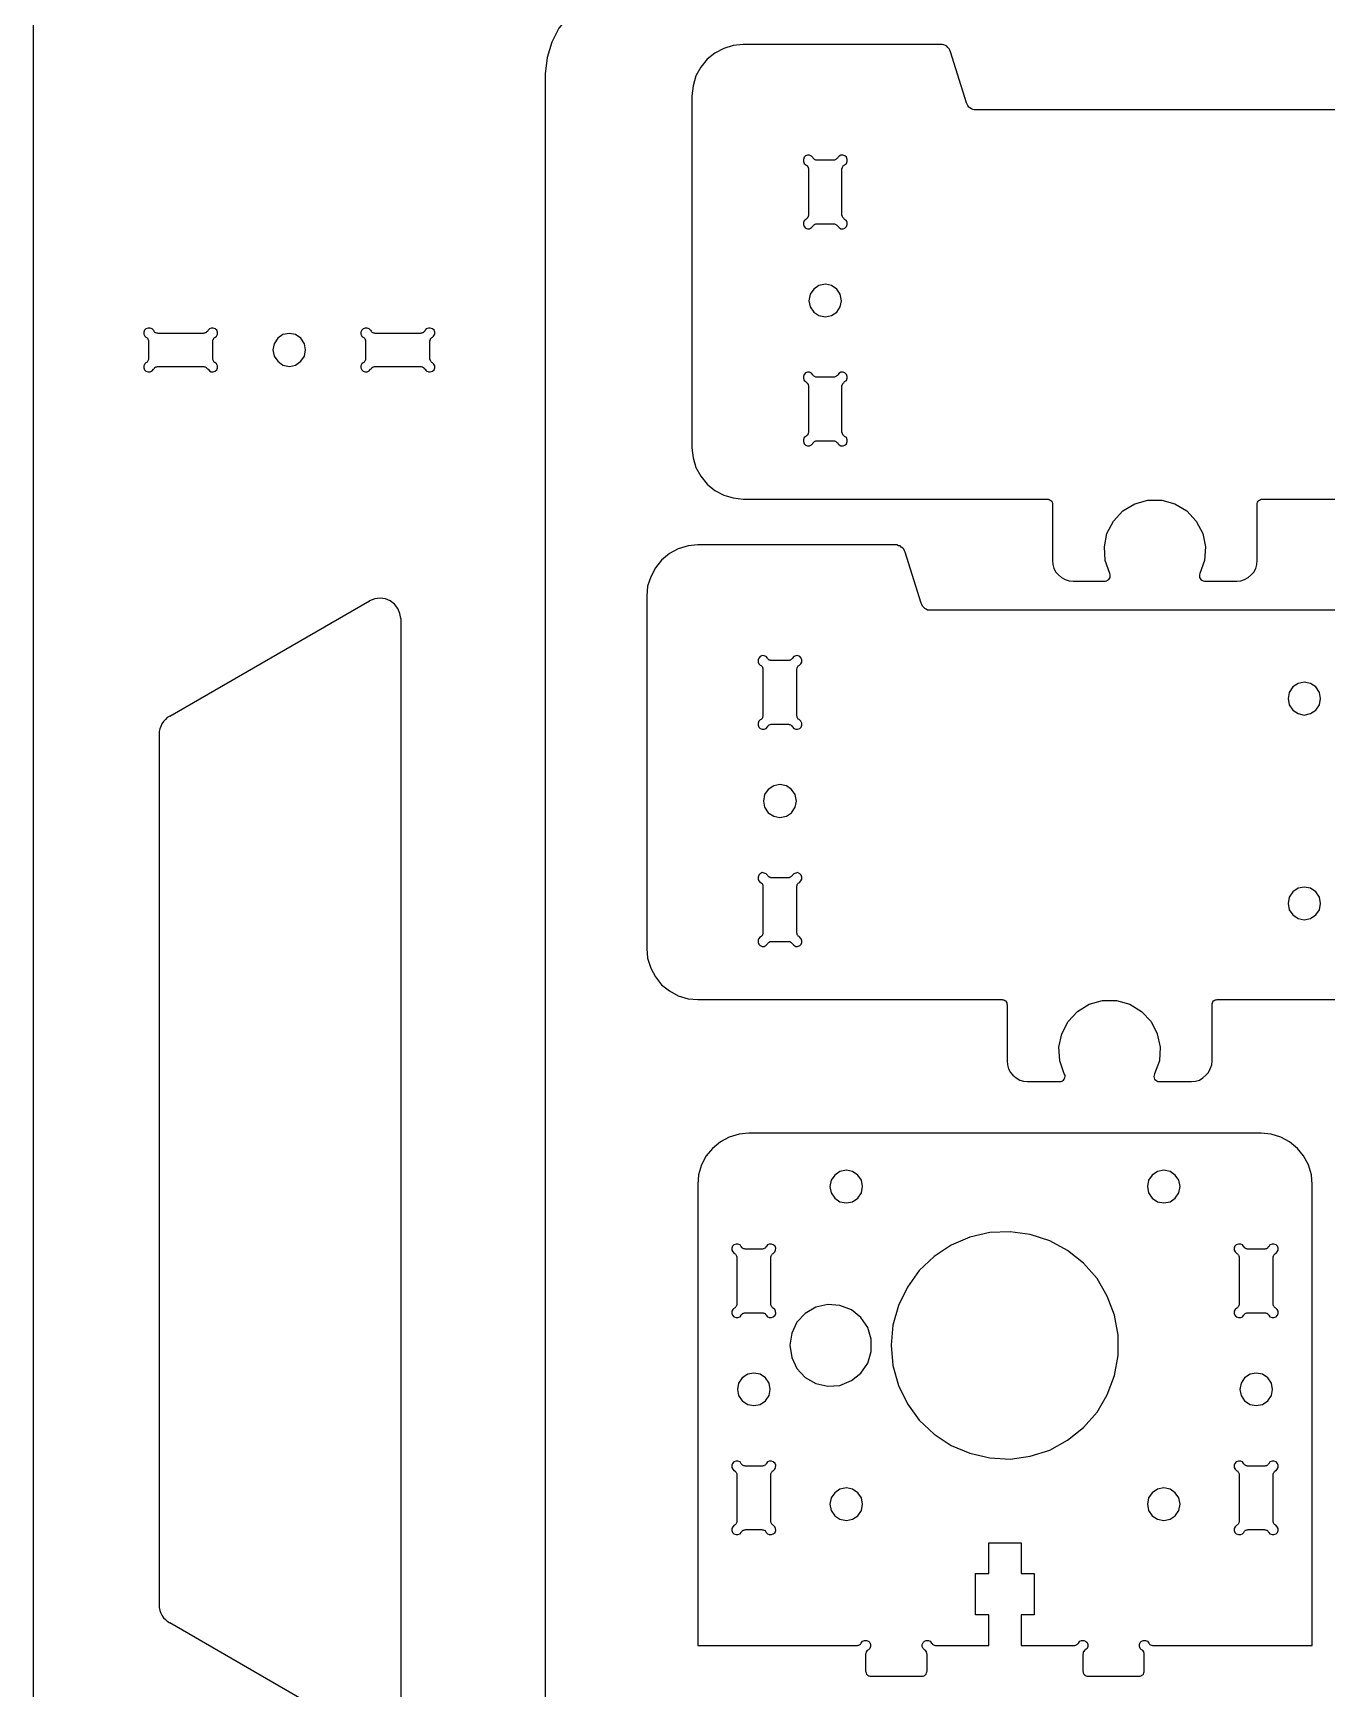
# Model space of a CAD drawing. Header units: inches. Extents: x 205 to 851, y 195 to 660.
# Drawn here: x 209.8 to 336.1, y 339.7 to 501.3 of the extents above; entities that cross this region are included whole.
import ezdxf

# ---------------------------------------------------------------- set-up
doc = ezdxf.new("R2010")
doc.units = ezdxf.units.IN
doc.header["$MEASUREMENT"] = 0
doc.layers.add('Capa 1', color=7, linetype='Continuous')

msp = doc.modelspace()

# ---------------------------------------------------------------- linework, layer by layer
at = {"layer": 'Capa 1', "color": 7, "lineweight": 25, "true_color": 0xffffff}
for points in [[(209.83, 523.7), (209.83, 257)], [(267.83, 505.35), (266.28, 505.21), (264.76, 504.75), (263.38, 504.01), (262.18, 503.03), (261.16, 501.79), (260.46, 500.42), (260, 498.93), (259.82, 497.35)], [(279.15, 500.2), (278.17, 500.1), (277.25, 499.82), (276.37, 499.36), (275.63, 498.76), (274.99, 497.98), (274.53, 497.13), (274.25, 496.18), (274.14, 495.19)], [(298.41, 500.2), (279.15, 500.2)], [(299.37, 499.5), (299.3, 499.64), (299.23, 499.78), (299.12, 499.92), (299.01, 500.03), (298.87, 500.1), (298.73, 500.17), (298.56, 500.2), (298.41, 500.2)], [(300.92, 494.52), (299.37, 499.5)], [(259.82, 497.35), (259.82, 283.35)], [(274.14, 495.19), (274.14, 460.83)], [(301.87, 493.82), (301.73, 493.82), (301.55, 493.85), (301.41, 493.92), (301.27, 494.03), (301.17, 494.1), (301.06, 494.24), (300.99, 494.38), (300.92, 494.52)], [(506.77, 493.82), (301.87, 493.82)], [(285.93, 489.16), (285.79, 489.3), (285.61, 489.41), (285.4, 489.41), (285.22, 489.34), (285.08, 489.2), (285.01, 488.99), (285.01, 488.77), (285.08, 488.6), (285.26, 488.46)], [(285.26, 488.46), (285.29, 488.42), (285.36, 488.39), (285.4, 488.35), (285.43, 488.28), (285.47, 488.24), (285.47, 488.17), (285.5, 488.1), (285.5, 488.03)], [(286.35, 488.91), (286.31, 488.91), (286.24, 488.91), (286.17, 488.95), (286.1, 488.99), (286.07, 489.02), (286, 489.06), (285.96, 489.09), (285.93, 489.16)], [(287.94, 488.91), (286.35, 488.91)], [(288.36, 489.16), (288.33, 489.09), (288.29, 489.06), (288.22, 489.02), (288.18, 488.99), (288.11, 488.95), (288.04, 488.91), (288.01, 488.91), (287.94, 488.91)], [(289.03, 488.46), (289.21, 488.6), (289.28, 488.77), (289.28, 488.99), (289.21, 489.2), (289.07, 489.34), (288.89, 489.41), (288.68, 489.41), (288.5, 489.3), (288.36, 489.16)], [(288.78, 488.03), (288.78, 488.1), (288.82, 488.17), (288.82, 488.24), (288.85, 488.28), (288.89, 488.35), (288.96, 488.39), (289, 488.42), (289.03, 488.46)], [(285.5, 488.03), (285.5, 483.59)], [(288.78, 483.59), (288.78, 488.03)], [(285.5, 483.59), (285.5, 483.52), (285.47, 483.45), (285.47, 483.38), (285.43, 483.31), (285.4, 483.27), (285.36, 483.23), (285.29, 483.16), (285.26, 483.13)], [(289.03, 483.13), (289, 483.16), (288.96, 483.23), (288.89, 483.27), (288.85, 483.31), (288.82, 483.38), (288.82, 483.45), (288.78, 483.52), (288.78, 483.59)], [(285.26, 483.13), (285.08, 482.99), (285.01, 482.81), (285.01, 482.64), (285.08, 482.42), (285.22, 482.28), (285.4, 482.21), (285.61, 482.21), (285.79, 482.32), (285.93, 482.46)], [(285.93, 482.46), (285.96, 482.49), (286, 482.56), (286.07, 482.6), (286.1, 482.64), (286.17, 482.67), (286.24, 482.71), (286.31, 482.71), (286.35, 482.71)], [(286.35, 482.71), (287.94, 482.71)], [(287.94, 482.71), (288.01, 482.71), (288.04, 482.71), (288.11, 482.67), (288.18, 482.64), (288.22, 482.6), (288.29, 482.56), (288.33, 482.49), (288.36, 482.46)], [(288.36, 482.46), (288.5, 482.32), (288.68, 482.21), (288.89, 482.21), (289.07, 482.28), (289.21, 482.42), (289.28, 482.64), (289.28, 482.81), (289.21, 482.99), (289.03, 483.13)], [(288.75, 475.19), (288.61, 475.83), (288.29, 476.32), (287.76, 476.67), (287.16, 476.81), (286.53, 476.67), (286.03, 476.32), (285.68, 475.83), (285.54, 475.19), (285.68, 474.59), (286.03, 474.06), (286.53, 473.75), (287.16, 473.6), (287.76, 473.75), (288.29, 474.06), (288.61, 474.59), (288.75, 475.19)], [(221.58, 472.3), (221.44, 472.44), (221.26, 472.51), (221.05, 472.51), (220.84, 472.44), (220.7, 472.3), (220.63, 472.12), (220.63, 471.91), (220.73, 471.73), (220.87, 471.59)], [(221.58, 472.3), (221.62, 472.23), (221.65, 472.19), (221.69, 472.12), (221.76, 472.09), (221.79, 472.09), (221.86, 472.05), (221.93, 472.05), (222, 472.02)], [(226.45, 472.02), (226.52, 472.05), (226.59, 472.05), (226.66, 472.09), (226.73, 472.09), (226.77, 472.12), (226.8, 472.19), (226.87, 472.23), (226.91, 472.3)], [(227.58, 471.59), (227.72, 471.73), (227.82, 471.91), (227.82, 472.12), (227.75, 472.3), (227.61, 472.44), (227.4, 472.51), (227.22, 472.51), (227.05, 472.44), (226.91, 472.3)], [(242.75, 472.3), (242.64, 472.44), (242.43, 472.51), (242.25, 472.51), (242.04, 472.44), (241.9, 472.3), (241.83, 472.12), (241.83, 471.91), (241.93, 471.73), (242.08, 471.59)], [(242.75, 472.3), (242.82, 472.23), (242.85, 472.19), (242.89, 472.12), (242.96, 472.09), (242.99, 472.09), (243.06, 472.05), (243.13, 472.05), (243.2, 472.02)], [(247.65, 472.02), (247.72, 472.05), (247.79, 472.05), (247.86, 472.09), (247.9, 472.09), (247.97, 472.12), (248, 472.19), (248.07, 472.23), (248.11, 472.3)], [(248.78, 471.59), (248.92, 471.73), (249.03, 471.91), (249.03, 472.12), (248.96, 472.3), (248.81, 472.44), (248.6, 472.51), (248.43, 472.51), (248.21, 472.44), (248.11, 472.3)], [(221.12, 471.17), (221.12, 471.24), (221.12, 471.31), (221.09, 471.35), (221.05, 471.42), (221.02, 471.49), (220.98, 471.52), (220.94, 471.56), (220.87, 471.59)], [(221.12, 469.58), (221.12, 471.17)], [(222, 472.02), (226.45, 472.02)], [(227.58, 471.59), (227.54, 471.56), (227.47, 471.52), (227.44, 471.49), (227.4, 471.42), (227.37, 471.35), (227.33, 471.31), (227.33, 471.24), (227.33, 471.17)], [(227.33, 471.17), (227.33, 469.58)], [(236.43, 470.39), (236.33, 470.99), (235.97, 471.52), (235.44, 471.88), (234.84, 471.98), (234.21, 471.88), (233.72, 471.52), (233.36, 470.99), (233.22, 470.39), (233.36, 469.76), (233.72, 469.27), (234.21, 468.91), (234.84, 468.77), (235.44, 468.91), (235.97, 469.27), (236.33, 469.76), (236.43, 470.39)], [(242.32, 471.17), (242.32, 471.24), (242.32, 471.31), (242.29, 471.35), (242.25, 471.42), (242.22, 471.49), (242.18, 471.52), (242.15, 471.56), (242.08, 471.59)], [(242.32, 469.58), (242.32, 471.17)], [(243.2, 472.02), (247.65, 472.02)], [(248.78, 471.59), (248.71, 471.56), (248.67, 471.52), (248.64, 471.49), (248.6, 471.42), (248.57, 471.35), (248.53, 471.31), (248.53, 471.24), (248.53, 471.17)], [(248.53, 471.17), (248.53, 469.58)], [(220.87, 469.16), (220.73, 469.02), (220.63, 468.84), (220.63, 468.63), (220.7, 468.45), (220.84, 468.31), (221.05, 468.24), (221.26, 468.24), (221.44, 468.35), (221.58, 468.49)], [(220.87, 469.16), (220.94, 469.19), (220.98, 469.23), (221.02, 469.3), (221.05, 469.34), (221.09, 469.41), (221.12, 469.48), (221.12, 469.55), (221.12, 469.58)], [(226.91, 468.49), (227.05, 468.35), (227.22, 468.24), (227.4, 468.24), (227.61, 468.31), (227.75, 468.45), (227.82, 468.63), (227.82, 468.84), (227.72, 469.02), (227.58, 469.16)], [(227.33, 469.58), (227.33, 469.55), (227.33, 469.48), (227.37, 469.41), (227.4, 469.34), (227.44, 469.3), (227.47, 469.23), (227.54, 469.19), (227.58, 469.16)], [(242.08, 469.16), (241.93, 469.02), (241.83, 468.84), (241.83, 468.63), (241.9, 468.45), (242.04, 468.31), (242.25, 468.24), (242.43, 468.24), (242.64, 468.35), (242.75, 468.49)], [(242.08, 469.16), (242.15, 469.19), (242.18, 469.23), (242.22, 469.3), (242.25, 469.34), (242.29, 469.41), (242.32, 469.48), (242.32, 469.55), (242.32, 469.58)], [(248.11, 468.49), (248.21, 468.35), (248.43, 468.24), (248.6, 468.24), (248.81, 468.31), (248.96, 468.45), (249.03, 468.63), (249.03, 468.84), (248.92, 469.02), (248.78, 469.16)], [(248.53, 469.58), (248.53, 469.55), (248.53, 469.48), (248.57, 469.41), (248.6, 469.34), (248.64, 469.3), (248.67, 469.23), (248.71, 469.19), (248.78, 469.16)], [(222, 468.74), (221.93, 468.74), (221.86, 468.7), (221.79, 468.7), (221.76, 468.67), (221.69, 468.63), (221.65, 468.59), (221.62, 468.52), (221.58, 468.49)], [(226.45, 468.74), (222, 468.74)], [(226.91, 468.49), (226.87, 468.52), (226.8, 468.59), (226.77, 468.63), (226.73, 468.67), (226.66, 468.7), (226.59, 468.7), (226.52, 468.74), (226.45, 468.74)], [(243.2, 468.74), (243.13, 468.74), (243.06, 468.7), (242.99, 468.7), (242.96, 468.67), (242.89, 468.63), (242.85, 468.59), (242.82, 468.52), (242.75, 468.49)], [(247.65, 468.74), (243.2, 468.74)], [(248.11, 468.49), (248.07, 468.52), (248, 468.59), (247.97, 468.63), (247.9, 468.67), (247.86, 468.7), (247.79, 468.7), (247.72, 468.74), (247.65, 468.74)], [(285.93, 467.96), (285.79, 468.1), (285.61, 468.21), (285.4, 468.21), (285.22, 468.14), (285.08, 468), (285.01, 467.78), (285.01, 467.61), (285.08, 467.4), (285.26, 467.29)], [(285.26, 467.29), (285.29, 467.25), (285.36, 467.18), (285.4, 467.15), (285.43, 467.08), (285.47, 467.04), (285.47, 466.97), (285.5, 466.9), (285.5, 466.83)], [(286.35, 467.71), (286.31, 467.71), (286.24, 467.71), (286.17, 467.75), (286.1, 467.78), (286.07, 467.82), (286, 467.85), (285.96, 467.89), (285.93, 467.96)], [(287.94, 467.71), (286.35, 467.71)], [(288.36, 467.96), (288.33, 467.89), (288.29, 467.85), (288.22, 467.82), (288.18, 467.78), (288.11, 467.75), (288.04, 467.71), (288.01, 467.71), (287.94, 467.71)], [(289.03, 467.29), (289.21, 467.4), (289.28, 467.61), (289.28, 467.78), (289.21, 468), (289.07, 468.14), (288.89, 468.21), (288.68, 468.21), (288.5, 468.1), (288.36, 467.96)], [(288.78, 466.83), (288.78, 466.9), (288.82, 466.97), (288.82, 467.04), (288.85, 467.08), (288.89, 467.15), (288.96, 467.18), (289, 467.25), (289.03, 467.29)], [(285.5, 466.83), (285.5, 462.39)], [(288.78, 462.39), (288.78, 466.83)], [(285.5, 462.39), (285.5, 462.32), (285.47, 462.24), (285.47, 462.17), (285.43, 462.14), (285.4, 462.07), (285.36, 462.03), (285.29, 461.96), (285.26, 461.93)], [(289.03, 461.93), (289, 461.96), (288.96, 462.03), (288.89, 462.07), (288.85, 462.14), (288.82, 462.17), (288.82, 462.24), (288.78, 462.32), (288.78, 462.39)], [(274.14, 460.83), (274.25, 459.85), (274.53, 458.89), (274.99, 458.05), (275.63, 457.27), (276.37, 456.67), (277.25, 456.21), (278.17, 455.93), (279.15, 455.82)], [(285.26, 461.93), (285.08, 461.82), (285.01, 461.61), (285.01, 461.43), (285.08, 461.22), (285.22, 461.08), (285.4, 461.01), (285.61, 461.01), (285.79, 461.12), (285.93, 461.26)], [(285.93, 461.26), (285.96, 461.33), (286, 461.36), (286.07, 461.4), (286.1, 461.43), (286.17, 461.47), (286.24, 461.5), (286.31, 461.5), (286.35, 461.5)], [(286.35, 461.5), (287.94, 461.5)], [(287.94, 461.5), (288.01, 461.5), (288.04, 461.5), (288.11, 461.47), (288.18, 461.43), (288.22, 461.4), (288.29, 461.36), (288.33, 461.33), (288.36, 461.26)], [(288.36, 461.26), (288.5, 461.12), (288.68, 461.01), (288.89, 461.01), (289.07, 461.08), (289.21, 461.22), (289.28, 461.43), (289.28, 461.61), (289.21, 461.82), (289.03, 461.93)], [(279.15, 455.82), (308.82, 455.82)], [(308.82, 455.82), (308.93, 455.82), (309, 455.79), (309.1, 455.72), (309.17, 455.68), (309.25, 455.61), (309.28, 455.51), (309.32, 455.4), (309.32, 455.33)], [(309.32, 455.33), (309.32, 449.83)], [(314.92, 448.56), (314.47, 449.83), (314.4, 451.17), (314.64, 452.47), (315.28, 453.67), (316.19, 454.66), (317.36, 455.37), (318.63, 455.72), (320, 455.72), (321.27, 455.37), (322.44, 454.66), (323.36, 453.67), (323.99, 452.47), (324.27, 451.17), (324.17, 449.83), (323.71, 448.56)], [(329.32, 455.33), (329.32, 455.4), (329.35, 455.51), (329.39, 455.61), (329.46, 455.68), (329.53, 455.72), (329.64, 455.79), (329.71, 455.82), (329.81, 455.82)], [(329.32, 449.83), (329.32, 455.33)], [(329.81, 455.82), (478.83, 455.82)], [(274.71, 451.34), (273.76, 451.24), (272.8, 450.96), (271.96, 450.5), (271.18, 449.86), (270.58, 449.12), (270.12, 448.24), (269.8, 447.32), (269.73, 446.33)], [(294, 451.34), (274.71, 451.34)], [(294.96, 450.64), (294.89, 450.78), (294.82, 450.92), (294.71, 451.03), (294.57, 451.13), (294.46, 451.24), (294.29, 451.27), (294.15, 451.34), (294, 451.34)], [(296.51, 445.66), (294.96, 450.64)], [(309.32, 449.83), (309.35, 449.44), (309.46, 449.05), (309.67, 448.7), (309.92, 448.42), (310.2, 448.17), (310.55, 447.96), (310.94, 447.85), (311.33, 447.82)], [(327.31, 447.82), (327.7, 447.85), (328.08, 447.96), (328.44, 448.17), (328.72, 448.42), (328.97, 448.7), (329.18, 449.05), (329.28, 449.44), (329.32, 449.83)], [(311.33, 447.82), (314.47, 447.82)], [(314.47, 447.82), (314.61, 447.85), (314.71, 447.89), (314.82, 447.96), (314.89, 448.06), (314.96, 448.17), (314.96, 448.31), (314.96, 448.42), (314.92, 448.56)], [(323.71, 448.56), (323.67, 448.42), (323.67, 448.31), (323.67, 448.17), (323.74, 448.06), (323.81, 447.96), (323.92, 447.89), (324.03, 447.85), (324.17, 447.82)], [(324.17, 447.82), (327.31, 447.82)], [(269.73, 446.33), (269.73, 411.94)], [(223.17, 434.62), (242.68, 445.88)], [(245.71, 444.15), (245.64, 444.64), (245.43, 445.13), (245.11, 445.56), (244.69, 445.88), (244.23, 446.09), (243.7, 446.16), (243.17, 446.09), (242.68, 445.88)], [(297.46, 444.96), (297.29, 444.96), (297.14, 444.99), (297, 445.06), (296.86, 445.13), (296.76, 445.24), (296.65, 445.38), (296.58, 445.52), (296.51, 445.66)], [(502.36, 444.96), (297.46, 444.96)], [(245.71, 444.15), (245.71, 336.59)], [(281.52, 440.3), (281.38, 440.44), (281.2, 440.51), (280.99, 440.55), (280.81, 440.44), (280.67, 440.3), (280.6, 440.13), (280.6, 439.91), (280.67, 439.74), (280.81, 439.6)], [(281.94, 440.05), (281.87, 440.05), (281.8, 440.05), (281.76, 440.09), (281.69, 440.09), (281.62, 440.16), (281.59, 440.2), (281.55, 440.23), (281.52, 440.3)], [(283.49, 440.05), (281.94, 440.05)], [(283.95, 440.3), (283.92, 440.23), (283.85, 440.2), (283.81, 440.16), (283.77, 440.09), (283.7, 440.09), (283.63, 440.05), (283.56, 440.05), (283.49, 440.05)], [(284.62, 439.6), (284.76, 439.74), (284.87, 439.91), (284.87, 440.13), (284.8, 440.3), (284.66, 440.44), (284.44, 440.55), (284.27, 440.51), (284.09, 440.44), (283.95, 440.3)], [(280.81, 439.6), (280.88, 439.56), (280.92, 439.53), (280.99, 439.49), (281.02, 439.42), (281.02, 439.35), (281.06, 439.31), (281.06, 439.24), (281.06, 439.17)], [(281.06, 439.17), (281.06, 434.69)], [(284.37, 439.17), (284.37, 439.24), (284.41, 439.31), (284.41, 439.35), (284.44, 439.42), (284.48, 439.49), (284.52, 439.53), (284.59, 439.56), (284.62, 439.6)], [(284.37, 434.69), (284.37, 439.17)], [(335.49, 436.35), (335.39, 436.95), (335.03, 437.48), (334.5, 437.83), (333.9, 437.94), (333.3, 437.83), (332.78, 437.48), (332.42, 436.95), (332.32, 436.35), (332.42, 435.72), (332.78, 435.22), (333.3, 434.87), (333.9, 434.73), (334.5, 434.87), (335.03, 435.22), (335.39, 435.72), (335.49, 436.35)], [(223.17, 434.62), (222.92, 434.48), (222.74, 434.3), (222.57, 434.09), (222.39, 433.88), (222.29, 433.63), (222.21, 433.39), (222.14, 433.14), (222.14, 432.86)], [(280.81, 434.27), (280.67, 434.13), (280.6, 433.95), (280.6, 433.74), (280.67, 433.56), (280.81, 433.42), (280.99, 433.35), (281.2, 433.35), (281.38, 433.42), (281.52, 433.6)], [(281.06, 434.69), (281.06, 434.66), (281.06, 434.59), (281.02, 434.52), (281.02, 434.45), (280.99, 434.41), (280.92, 434.34), (280.88, 434.3), (280.81, 434.27)], [(281.52, 433.6), (281.55, 433.63), (281.59, 433.7), (281.62, 433.74), (281.69, 433.78), (281.76, 433.81), (281.8, 433.81), (281.87, 433.85), (281.94, 433.85)], [(281.94, 433.85), (283.49, 433.85)], [(283.49, 433.85), (283.56, 433.85), (283.63, 433.81), (283.7, 433.81), (283.77, 433.78), (283.81, 433.74), (283.85, 433.7), (283.92, 433.63), (283.95, 433.6)], [(283.95, 433.6), (284.09, 433.42), (284.27, 433.35), (284.44, 433.35), (284.66, 433.42), (284.8, 433.56), (284.87, 433.74), (284.87, 433.95), (284.76, 434.13), (284.62, 434.27)], [(284.62, 434.27), (284.59, 434.3), (284.52, 434.34), (284.48, 434.41), (284.44, 434.45), (284.41, 434.52), (284.41, 434.59), (284.37, 434.66), (284.37, 434.69)], [(222.14, 432.86), (222.14, 347.84)], [(284.34, 426.33), (284.2, 426.97), (283.85, 427.46), (283.35, 427.81), (282.72, 427.95), (282.12, 427.81), (281.59, 427.46), (281.23, 426.97), (281.13, 426.33), (281.23, 425.73), (281.59, 425.2), (282.12, 424.85), (282.72, 424.74), (283.35, 424.85), (283.85, 425.2), (284.2, 425.73), (284.34, 426.33)], [(281.52, 419.1), (281.38, 419.24), (281.2, 419.31), (280.99, 419.35), (280.81, 419.24), (280.67, 419.1), (280.6, 418.92), (280.6, 418.71), (280.67, 418.54), (280.81, 418.39)], [(281.94, 418.85), (281.87, 418.85), (281.8, 418.85), (281.76, 418.89), (281.69, 418.92), (281.62, 418.96), (281.59, 418.99), (281.55, 419.03), (281.52, 419.1)], [(283.49, 418.85), (281.94, 418.85)], [(283.95, 419.1), (283.92, 419.03), (283.85, 418.99), (283.81, 418.96), (283.77, 418.92), (283.7, 418.89), (283.63, 418.85), (283.56, 418.85), (283.49, 418.85)], [(284.62, 418.39), (284.76, 418.54), (284.87, 418.71), (284.87, 418.92), (284.8, 419.1), (284.66, 419.24), (284.44, 419.35), (284.27, 419.31), (284.09, 419.24), (283.95, 419.1)], [(280.81, 418.39), (280.88, 418.36), (280.92, 418.32), (280.99, 418.29), (281.02, 418.22), (281.02, 418.18), (281.06, 418.11), (281.06, 418.04), (281.06, 417.97)], [(281.06, 417.97), (281.06, 413.49)], [(284.37, 417.97), (284.37, 418.04), (284.41, 418.11), (284.41, 418.18), (284.44, 418.22), (284.48, 418.29), (284.52, 418.32), (284.59, 418.36), (284.62, 418.39)], [(284.37, 413.49), (284.37, 417.97)], [(335.49, 416.35), (335.39, 416.95), (335.03, 417.48), (334.5, 417.83), (333.9, 417.94), (333.3, 417.83), (332.78, 417.48), (332.42, 416.95), (332.32, 416.35), (332.42, 415.71), (332.78, 415.22), (333.3, 414.87), (333.9, 414.73), (334.5, 414.87), (335.03, 415.22), (335.39, 415.71), (335.49, 416.35)], [(280.81, 413.07), (280.67, 412.93), (280.6, 412.75), (280.6, 412.54), (280.67, 412.36), (280.81, 412.22), (280.99, 412.15), (281.2, 412.15), (281.38, 412.26), (281.52, 412.4)], [(281.06, 413.49), (281.06, 413.46), (281.06, 413.38), (281.02, 413.31), (281.02, 413.24), (280.99, 413.21), (280.92, 413.14), (280.88, 413.1), (280.81, 413.07)], [(281.52, 412.4), (281.55, 412.43), (281.59, 412.5), (281.62, 412.54), (281.69, 412.57), (281.76, 412.61), (281.8, 412.61), (281.87, 412.64), (281.94, 412.64)], [(281.94, 412.64), (283.49, 412.64)], [(283.49, 412.64), (283.56, 412.64), (283.63, 412.61), (283.7, 412.61), (283.77, 412.57), (283.81, 412.54), (283.85, 412.5), (283.92, 412.43), (283.95, 412.4)], [(283.95, 412.4), (284.09, 412.26), (284.27, 412.15), (284.44, 412.15), (284.66, 412.22), (284.8, 412.36), (284.87, 412.54), (284.87, 412.75), (284.76, 412.93), (284.62, 413.07)], [(284.62, 413.07), (284.59, 413.1), (284.52, 413.14), (284.48, 413.21), (284.44, 413.24), (284.41, 413.31), (284.41, 413.38), (284.37, 413.46), (284.37, 413.49)], [(269.73, 411.94), (269.8, 410.99), (270.12, 410.03), (270.58, 409.19), (271.18, 408.41), (271.96, 407.81), (272.8, 407.32), (273.76, 407.03), (274.71, 406.96)], [(274.71, 406.96), (304.41, 406.96)], [(304.41, 406.96), (304.48, 406.93), (304.59, 406.93), (304.66, 406.86), (304.76, 406.82), (304.8, 406.72), (304.87, 406.65), (304.87, 406.54), (304.91, 406.44)], [(304.91, 406.44), (304.91, 400.97)], [(310.48, 399.7), (310.06, 400.97), (309.95, 402.31), (310.23, 403.61), (310.87, 404.81), (311.78, 405.8), (312.91, 406.51), (314.22, 406.86), (315.56, 406.86), (316.87, 406.51), (318.03, 405.8), (318.95, 404.81), (319.55, 403.61), (319.83, 402.31), (319.76, 400.97), (319.3, 399.7)], [(324.91, 406.44), (324.91, 406.54), (324.94, 406.65), (324.98, 406.72), (325.05, 406.82), (325.12, 406.86), (325.19, 406.93), (325.3, 406.93), (325.4, 406.96)], [(324.91, 400.97), (324.91, 406.44)], [(325.4, 406.96), (474.42, 406.96)], [(304.91, 400.97), (304.94, 400.58), (305.05, 400.19), (305.22, 399.84), (305.47, 399.56), (305.79, 399.31), (306.14, 399.1), (306.49, 398.99), (306.88, 398.96)], [(322.9, 398.96), (323.29, 398.99), (323.67, 399.1), (323.99, 399.31), (324.31, 399.56), (324.56, 399.84), (324.73, 400.19), (324.87, 400.58), (324.91, 400.97)], [(310.06, 398.96), (310.16, 398.96), (310.3, 399.03), (310.41, 399.1), (310.48, 399.2), (310.52, 399.31), (310.55, 399.45), (310.55, 399.56), (310.48, 399.7)], [(319.3, 399.7), (319.26, 399.56), (319.23, 399.45), (319.26, 399.31), (319.3, 399.2), (319.4, 399.1), (319.51, 399.03), (319.62, 398.96), (319.76, 398.96)], [(306.88, 398.96), (310.06, 398.96)], [(319.76, 398.96), (322.9, 398.96)], [(279.68, 393.91), (278.73, 393.81), (277.78, 393.52), (276.93, 393.07), (276.15, 392.43), (275.52, 391.69), (275.06, 390.81), (274.78, 389.85), (274.71, 388.9)], [(329.71, 393.91), (279.68, 393.91)], [(334.68, 388.9), (334.61, 389.85), (334.33, 390.81), (333.83, 391.69), (333.23, 392.43), (332.46, 393.07), (331.61, 393.52), (330.66, 393.81), (329.71, 393.91)], [(287.58, 388.69), (287.73, 388.09), (288.08, 387.56), (288.57, 387.21), (289.21, 387.1), (289.81, 387.21), (290.34, 387.56), (290.69, 388.09), (290.79, 388.69), (290.69, 389.33), (290.34, 389.82), (289.81, 390.17), (289.21, 390.31), (288.57, 390.17), (288.08, 389.82), (287.73, 389.33), (287.58, 388.69)], [(318.59, 388.69), (318.7, 388.09), (319.05, 387.56), (319.58, 387.21), (320.18, 387.1), (320.82, 387.21), (321.31, 387.56), (321.66, 388.09), (321.8, 388.69), (321.66, 389.33), (321.31, 389.82), (320.82, 390.17), (320.18, 390.31), (319.58, 390.17), (319.05, 389.82), (318.7, 389.33), (318.59, 388.69)], [(274.71, 388.9), (274.71, 343.89)], [(334.68, 343.89), (334.68, 388.9)], [(293.58, 373.2), (293.76, 371.23), (294.29, 369.29), (295.17, 367.49), (296.33, 365.9), (297.78, 364.53), (299.44, 363.43), (301.27, 362.66), (303.21, 362.2), (305.19, 362.09), (307.16, 362.37), (309.07, 362.97), (310.8, 363.93), (312.35, 365.16), (313.69, 366.68), (314.68, 368.37), (315.38, 370.24), (315.74, 372.22), (315.74, 374.19), (315.38, 376.13), (314.68, 378), (313.69, 379.73), (312.35, 381.21), (310.8, 382.45), (309.07, 383.4), (307.16, 384.03), (305.19, 384.28), (303.21, 384.21), (301.27, 383.75), (299.44, 382.98), (297.78, 381.88), (296.33, 380.51), (295.17, 378.88), (294.29, 377.08), (293.76, 375.18), (293.58, 373.2)], [(278.94, 382.83), (278.84, 383.01), (278.62, 383.08), (278.45, 383.08), (278.24, 383.01), (278.09, 382.87), (278.02, 382.69), (278.02, 382.48), (278.13, 382.31), (278.27, 382.16)], [(278.27, 382.16), (278.34, 382.13), (278.38, 382.09), (278.41, 382.02), (278.45, 381.99), (278.48, 381.92), (278.52, 381.85), (278.52, 381.81), (278.52, 381.74)], [(278.52, 381.74), (278.52, 377.26)], [(279.4, 382.59), (279.33, 382.59), (279.26, 382.62), (279.19, 382.62), (279.15, 382.66), (279.08, 382.69), (279.05, 382.73), (278.98, 382.8), (278.94, 382.83)], [(280.95, 382.59), (279.4, 382.59)], [(281.38, 382.83), (281.34, 382.8), (281.3, 382.73), (281.27, 382.69), (281.2, 382.66), (281.16, 382.62), (281.09, 382.62), (281.02, 382.59), (280.95, 382.59)], [(282.08, 382.16), (282.22, 382.31), (282.29, 382.48), (282.33, 382.69), (282.26, 382.87), (282.08, 383.01), (281.9, 383.08), (281.69, 383.08), (281.52, 383.01), (281.38, 382.83)], [(281.83, 381.74), (281.83, 381.81), (281.83, 381.85), (281.87, 381.92), (281.9, 381.99), (281.94, 382.02), (281.98, 382.09), (282.01, 382.13), (282.08, 382.16)], [(281.83, 377.26), (281.83, 381.74)], [(328.01, 382.83), (327.87, 383.01), (327.7, 383.08), (327.48, 383.08), (327.27, 383.01), (327.13, 382.87), (327.06, 382.69), (327.06, 382.48), (327.17, 382.31), (327.31, 382.16)], [(327.31, 382.16), (327.38, 382.13), (327.41, 382.09), (327.45, 382.02), (327.48, 381.99), (327.52, 381.92), (327.55, 381.85), (327.55, 381.81), (327.55, 381.74)], [(327.55, 381.74), (327.55, 377.26)], [(328.44, 382.59), (328.37, 382.59), (328.3, 382.62), (328.22, 382.62), (328.19, 382.66), (328.12, 382.69), (328.08, 382.73), (328.05, 382.8), (328.01, 382.83)], [(329.99, 382.59), (328.44, 382.59)], [(330.45, 382.83), (330.38, 382.8), (330.34, 382.73), (330.31, 382.69), (330.24, 382.66), (330.2, 382.62), (330.13, 382.62), (330.06, 382.59), (329.99, 382.59)], [(331.12, 382.16), (331.26, 382.31), (331.36, 382.48), (331.36, 382.69), (331.29, 382.87), (331.15, 383.01), (330.94, 383.08), (330.76, 383.08), (330.55, 383.01), (330.45, 382.83)], [(330.87, 381.74), (330.87, 381.81), (330.87, 381.85), (330.91, 381.92), (330.94, 381.99), (330.98, 382.02), (331.01, 382.09), (331.05, 382.13), (331.12, 382.16)], [(330.87, 377.26), (330.87, 381.74)], [(278.27, 376.84), (278.13, 376.7), (278.02, 376.52), (278.02, 376.31), (278.09, 376.13), (278.24, 375.99), (278.45, 375.92), (278.62, 375.92), (278.84, 375.99), (278.94, 376.13)], [(278.52, 377.26), (278.52, 377.19), (278.52, 377.12), (278.48, 377.08), (278.45, 377.01), (278.41, 376.94), (278.38, 376.91), (278.34, 376.87), (278.27, 376.84)], [(281.38, 376.13), (281.52, 375.99), (281.69, 375.92), (281.9, 375.92), (282.08, 375.99), (282.26, 376.13), (282.33, 376.31), (282.29, 376.52), (282.22, 376.7), (282.08, 376.84)], [(282.08, 376.84), (282.01, 376.87), (281.98, 376.91), (281.94, 376.94), (281.9, 377.01), (281.87, 377.08), (281.83, 377.12), (281.83, 377.19), (281.83, 377.26)], [(283.7, 373.2), (283.88, 372), (284.37, 370.95), (285.19, 370.06), (286.24, 369.46), (287.41, 369.22), (288.57, 369.29), (289.7, 369.75), (290.62, 370.49), (291.29, 371.47), (291.64, 372.6), (291.64, 373.8), (291.29, 374.93), (290.62, 375.92), (289.7, 376.66), (288.57, 377.08), (287.41, 377.19), (286.24, 376.91), (285.19, 376.31), (284.37, 375.46), (283.88, 374.37), (283.7, 373.2)], [(327.31, 376.84), (327.17, 376.7), (327.06, 376.52), (327.06, 376.31), (327.13, 376.13), (327.27, 375.99), (327.48, 375.92), (327.7, 375.92), (327.87, 375.99), (328.01, 376.13)], [(327.55, 377.26), (327.55, 377.19), (327.55, 377.12), (327.52, 377.08), (327.48, 377.01), (327.45, 376.94), (327.41, 376.91), (327.38, 376.87), (327.31, 376.84)], [(330.45, 376.13), (330.55, 375.99), (330.76, 375.92), (330.94, 375.92), (331.15, 375.99), (331.29, 376.13), (331.36, 376.31), (331.36, 376.52), (331.26, 376.7), (331.12, 376.84)], [(331.12, 376.84), (331.05, 376.87), (331.01, 376.91), (330.98, 376.94), (330.94, 377.01), (330.91, 377.08), (330.87, 377.12), (330.87, 377.19), (330.87, 377.26)], [(278.94, 376.13), (278.98, 376.2), (279.05, 376.24), (279.08, 376.31), (279.15, 376.34), (279.19, 376.34), (279.26, 376.38), (279.33, 376.38), (279.4, 376.38)], [(279.4, 376.38), (280.95, 376.38)], [(280.95, 376.38), (281.02, 376.38), (281.09, 376.38), (281.16, 376.34), (281.2, 376.34), (281.27, 376.31), (281.3, 376.24), (281.34, 376.2), (281.38, 376.13)], [(328.01, 376.13), (328.05, 376.2), (328.08, 376.24), (328.12, 376.31), (328.19, 376.34), (328.22, 376.34), (328.3, 376.38), (328.37, 376.38), (328.44, 376.38)], [(328.44, 376.38), (329.99, 376.38)], [(329.99, 376.38), (330.06, 376.38), (330.13, 376.38), (330.2, 376.34), (330.24, 376.34), (330.31, 376.31), (330.34, 376.24), (330.38, 376.2), (330.45, 376.13)], [(278.59, 368.9), (278.69, 368.3), (279.05, 367.77), (279.58, 367.42), (280.18, 367.31), (280.78, 367.42), (281.3, 367.77), (281.66, 368.3), (281.76, 368.9), (281.66, 369.5), (281.3, 370.03), (280.78, 370.38), (280.18, 370.49), (279.58, 370.38), (279.05, 370.03), (278.69, 369.5), (278.59, 368.9)], [(327.62, 368.9), (327.73, 368.3), (328.08, 367.77), (328.61, 367.42), (329.21, 367.31), (329.81, 367.42), (330.34, 367.77), (330.69, 368.3), (330.8, 368.9), (330.69, 369.5), (330.34, 370.03), (329.81, 370.38), (329.21, 370.49), (328.61, 370.38), (328.08, 370.03), (327.73, 369.5), (327.62, 368.9)], [(278.94, 361.63), (278.84, 361.81), (278.62, 361.88), (278.45, 361.88), (278.24, 361.81), (278.09, 361.67), (278.02, 361.49), (278.02, 361.28), (278.13, 361.1), (278.27, 360.96)], [(278.27, 360.96), (278.34, 360.93), (278.38, 360.89), (278.41, 360.82), (278.45, 360.79), (278.48, 360.72), (278.52, 360.64), (278.52, 360.61), (278.52, 360.54)], [(278.52, 360.54), (278.52, 356.06)], [(279.4, 361.39), (279.33, 361.39), (279.26, 361.42), (279.19, 361.42), (279.15, 361.46), (279.08, 361.49), (279.05, 361.53), (278.98, 361.6), (278.94, 361.63)], [(280.95, 361.39), (279.4, 361.39)], [(281.38, 361.63), (281.34, 361.6), (281.3, 361.53), (281.27, 361.49), (281.2, 361.46), (281.16, 361.42), (281.09, 361.42), (281.02, 361.39), (280.95, 361.39)], [(282.08, 360.96), (282.22, 361.1), (282.29, 361.28), (282.33, 361.49), (282.26, 361.67), (282.08, 361.81), (281.9, 361.88), (281.69, 361.88), (281.52, 361.81), (281.38, 361.63)], [(281.83, 360.54), (281.83, 360.61), (281.83, 360.64), (281.87, 360.72), (281.9, 360.79), (281.94, 360.82), (281.98, 360.89), (282.01, 360.93), (282.08, 360.96)], [(281.83, 356.06), (281.83, 360.54)], [(328.01, 361.63), (327.87, 361.81), (327.7, 361.88), (327.48, 361.88), (327.27, 361.81), (327.13, 361.67), (327.06, 361.49), (327.06, 361.28), (327.17, 361.1), (327.31, 360.96)], [(327.31, 360.96), (327.38, 360.93), (327.41, 360.89), (327.45, 360.82), (327.48, 360.79), (327.52, 360.72), (327.55, 360.64), (327.55, 360.61), (327.55, 360.54)], [(327.55, 360.54), (327.55, 356.06)], [(328.44, 361.39), (328.37, 361.39), (328.3, 361.42), (328.22, 361.42), (328.19, 361.46), (328.12, 361.49), (328.08, 361.53), (328.05, 361.6), (328.01, 361.63)], [(329.99, 361.39), (328.44, 361.39)], [(330.45, 361.63), (330.38, 361.6), (330.34, 361.53), (330.31, 361.49), (330.24, 361.46), (330.2, 361.42), (330.13, 361.42), (330.06, 361.39), (329.99, 361.39)], [(331.12, 360.96), (331.26, 361.1), (331.36, 361.28), (331.36, 361.49), (331.29, 361.67), (331.15, 361.81), (330.94, 361.88), (330.76, 361.88), (330.55, 361.81), (330.45, 361.63)], [(330.87, 360.54), (330.87, 360.61), (330.87, 360.64), (330.91, 360.72), (330.94, 360.79), (330.98, 360.82), (331.01, 360.89), (331.05, 360.93), (331.12, 360.96)], [(330.87, 356.06), (330.87, 360.54)], [(287.58, 357.68), (287.73, 357.08), (288.08, 356.55), (288.57, 356.23), (289.21, 356.09), (289.81, 356.23), (290.34, 356.55), (290.69, 357.08), (290.79, 357.68), (290.69, 358.32), (290.34, 358.81), (289.81, 359.16), (289.21, 359.3), (288.57, 359.16), (288.08, 358.81), (287.73, 358.32), (287.58, 357.68)], [(318.59, 357.68), (318.7, 357.08), (319.05, 356.55), (319.58, 356.23), (320.18, 356.09), (320.82, 356.23), (321.31, 356.55), (321.66, 357.08), (321.8, 357.68), (321.66, 358.32), (321.31, 358.81), (320.82, 359.16), (320.18, 359.3), (319.58, 359.16), (319.05, 358.81), (318.7, 358.32), (318.59, 357.68)], [(278.52, 356.06), (278.52, 355.99), (278.52, 355.92), (278.48, 355.88), (278.45, 355.81), (278.41, 355.74), (278.38, 355.71), (278.34, 355.67), (278.27, 355.64)], [(282.08, 355.64), (282.01, 355.67), (281.98, 355.71), (281.94, 355.74), (281.9, 355.81), (281.87, 355.88), (281.83, 355.92), (281.83, 355.99), (281.83, 356.06)], [(327.55, 356.06), (327.55, 355.99), (327.55, 355.92), (327.52, 355.88), (327.48, 355.81), (327.45, 355.74), (327.41, 355.71), (327.38, 355.67), (327.31, 355.64)], [(331.12, 355.64), (331.05, 355.67), (331.01, 355.71), (330.98, 355.74), (330.94, 355.81), (330.91, 355.88), (330.87, 355.92), (330.87, 355.99), (330.87, 356.06)], [(278.27, 355.64), (278.13, 355.49), (278.02, 355.32), (278.02, 355.11), (278.09, 354.93), (278.24, 354.79), (278.45, 354.72), (278.62, 354.72), (278.84, 354.79), (278.94, 354.93)], [(278.94, 354.93), (278.98, 355), (279.05, 355.04), (279.08, 355.11), (279.15, 355.14), (279.19, 355.14), (279.26, 355.18), (279.33, 355.18), (279.4, 355.21)], [(279.4, 355.21), (280.95, 355.21)], [(280.95, 355.21), (281.02, 355.18), (281.09, 355.18), (281.16, 355.14), (281.2, 355.14), (281.27, 355.11), (281.3, 355.04), (281.34, 355), (281.38, 354.93)], [(281.38, 354.93), (281.52, 354.79), (281.69, 354.72), (281.9, 354.72), (282.08, 354.79), (282.26, 354.93), (282.33, 355.11), (282.29, 355.32), (282.22, 355.49), (282.08, 355.64)], [(327.31, 355.64), (327.17, 355.49), (327.06, 355.32), (327.06, 355.11), (327.13, 354.93), (327.27, 354.79), (327.48, 354.72), (327.7, 354.72), (327.87, 354.79), (328.01, 354.93)], [(328.01, 354.93), (328.05, 355), (328.08, 355.04), (328.12, 355.11), (328.19, 355.14), (328.22, 355.14), (328.3, 355.18), (328.37, 355.18), (328.44, 355.21)], [(328.44, 355.21), (329.99, 355.21)], [(329.99, 355.21), (330.06, 355.18), (330.13, 355.18), (330.2, 355.14), (330.24, 355.14), (330.31, 355.11), (330.34, 355.04), (330.38, 355), (330.45, 354.93)], [(330.45, 354.93), (330.55, 354.79), (330.76, 354.72), (330.94, 354.72), (331.15, 354.79), (331.29, 354.93), (331.36, 355.11), (331.36, 355.32), (331.26, 355.49), (331.12, 355.64)], [(303.11, 350.91), (303.11, 353.91)], [(303.11, 353.91), (306.28, 353.91)], [(306.28, 353.91), (306.28, 350.91)], [(301.8, 346.89), (301.8, 350.91)], [(301.8, 350.91), (303.11, 350.91)], [(306.28, 350.91), (307.55, 350.91)], [(307.55, 350.91), (307.55, 346.89)], [(222.14, 347.84), (222.14, 347.59), (222.21, 347.31), (222.29, 347.06), (222.39, 346.85), (222.57, 346.6), (222.74, 346.43), (222.92, 346.25), (223.17, 346.11)], [(242.68, 334.82), (223.17, 346.11)], [(303.11, 346.89), (301.8, 346.89)], [(303.11, 343.89), (303.11, 346.89)], [(307.55, 346.89), (306.28, 346.89)], [(306.28, 346.89), (306.28, 343.89)], [(290.65, 344.13), (290.79, 344.31), (290.97, 344.38), (291.18, 344.38), (291.36, 344.31), (291.5, 344.17), (291.57, 343.99), (291.57, 343.78), (291.5, 343.61), (291.36, 343.46)], [(296.83, 343.46), (296.69, 343.61), (296.62, 343.78), (296.62, 343.99), (296.69, 344.17), (296.83, 344.31), (297, 344.38), (297.22, 344.38), (297.39, 344.31), (297.53, 344.13)], [(311.86, 344.13), (312, 344.31), (312.17, 344.38), (312.38, 344.38), (312.56, 344.31), (312.7, 344.17), (312.77, 343.99), (312.77, 343.78), (312.7, 343.61), (312.53, 343.46)], [(318.03, 343.46), (317.89, 343.61), (317.82, 343.78), (317.82, 343.99), (317.89, 344.17), (318.03, 344.31), (318.21, 344.38), (318.42, 344.38), (318.59, 344.31), (318.73, 344.13)], [(274.71, 343.89), (290.23, 343.89)], [(290.23, 343.89), (290.3, 343.89), (290.37, 343.92), (290.41, 343.92), (290.48, 343.96), (290.55, 343.99), (290.58, 344.03), (290.62, 344.1), (290.65, 344.13)], [(291.36, 343.46), (291.29, 343.43), (291.25, 343.39), (291.18, 343.32), (291.15, 343.29), (291.15, 343.22), (291.11, 343.15), (291.11, 343.11), (291.08, 343.04)], [(291.08, 343.04), (291.08, 341.38)], [(297.11, 343.04), (297.07, 343.11), (297.07, 343.15), (297.04, 343.22), (297.04, 343.29), (297, 343.32), (296.93, 343.39), (296.9, 343.43), (296.83, 343.46)], [(297.11, 341.38), (297.11, 343.04)], [(297.53, 344.13), (297.57, 344.1), (297.6, 344.03), (297.64, 343.99), (297.71, 343.96), (297.78, 343.92), (297.82, 343.92), (297.89, 343.89), (297.96, 343.89)], [(297.96, 343.89), (303.11, 343.89)], [(306.28, 343.89), (311.43, 343.89)], [(311.43, 343.89), (311.5, 343.89), (311.57, 343.92), (311.61, 343.92), (311.68, 343.96), (311.71, 343.99), (311.78, 344.03), (311.82, 344.1), (311.86, 344.13)], [(312.53, 343.46), (312.49, 343.43), (312.46, 343.39), (312.38, 343.32), (312.35, 343.29), (312.31, 343.22), (312.31, 343.15), (312.31, 343.11), (312.28, 343.04)], [(312.28, 343.04), (312.28, 341.38)], [(318.28, 343.04), (318.28, 343.11), (318.28, 343.15), (318.24, 343.22), (318.24, 343.29), (318.21, 343.32), (318.13, 343.39), (318.1, 343.43), (318.03, 343.46)], [(318.28, 341.38), (318.28, 343.04)], [(318.73, 344.13), (318.77, 344.1), (318.81, 344.03), (318.84, 343.99), (318.91, 343.96), (318.98, 343.92), (319.02, 343.92), (319.09, 343.89), (319.16, 343.89)], [(319.16, 343.89), (334.68, 343.89)], [(291.08, 341.38), (291.11, 341.31), (291.15, 341.21), (291.18, 341.1), (291.25, 341.03), (291.32, 340.99), (291.39, 340.92), (291.5, 340.89), (291.61, 340.89)], [(296.58, 340.89), (296.69, 340.89), (296.79, 340.92), (296.86, 340.99), (296.93, 341.03), (297, 341.1), (297.04, 341.21), (297.07, 341.31), (297.11, 341.38)], [(312.28, 341.38), (312.31, 341.31), (312.31, 341.21), (312.38, 341.1), (312.46, 341.03), (312.53, 340.99), (312.6, 340.92), (312.7, 340.89), (312.81, 340.89)], [(317.78, 340.89), (317.89, 340.89), (317.99, 340.92), (318.06, 340.99), (318.13, 341.03), (318.21, 341.1), (318.24, 341.21), (318.28, 341.31), (318.28, 341.38)], [(291.61, 340.89), (296.58, 340.89)], [(312.81, 340.89), (317.78, 340.89)]]:
    msp.add_lwpolyline(points, dxfattribs=at)

doc.saveas('drawing.dxf')
